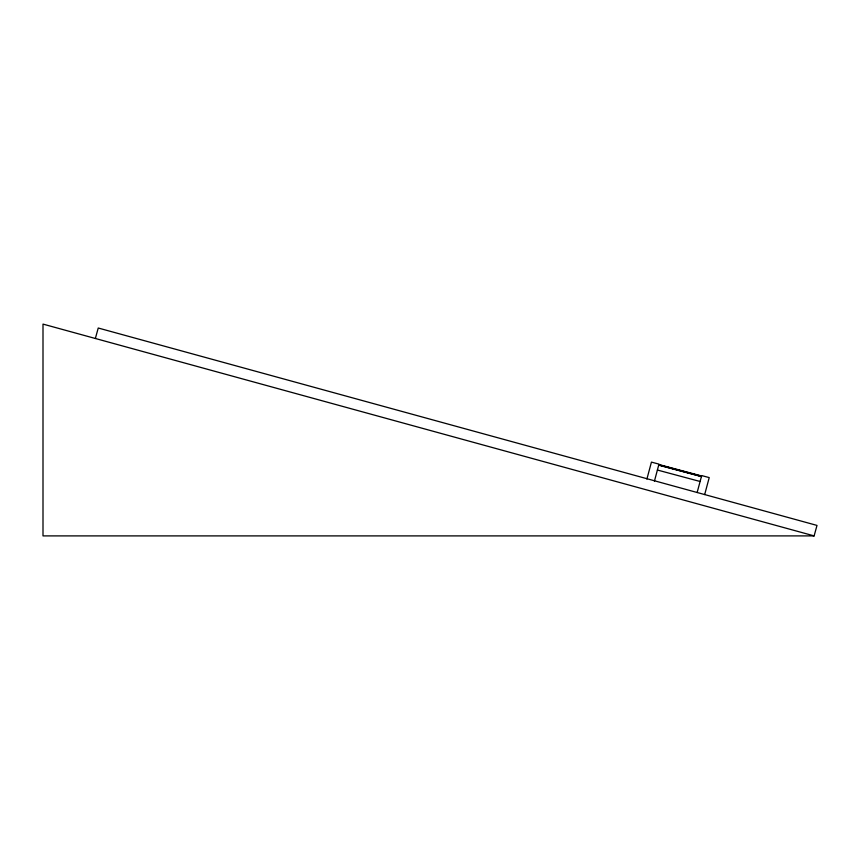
<?xml version="1.0" encoding="UTF-8"?>
<svg xmlns="http://www.w3.org/2000/svg" width="860" height="860" viewBox="0 0 860 860"><rect width="100%" height="100%" fill="white"/><g stroke="black" fill="none" stroke-linecap="round" stroke-linejoin="round"><path stroke-width="1.29" d="M646.892 479.074L651.439 462.11L658.975 464.131L654.438 481.095M697.137 492.533L701.685 475.58L709.221 477.601L704.684 494.554M95.363 338.485L98.244 328.015L817 525.417L814.119 535.898L43 535.898L43 324.102L814.119 535.898M658.878 464.518L701.588 475.956M658.792 464.819L700.212 475.924M658.76 464.927L701.47 476.397M658.706 465.163L701.416 476.601M657.395 470.033L700.104 481.482"/></g></svg>
